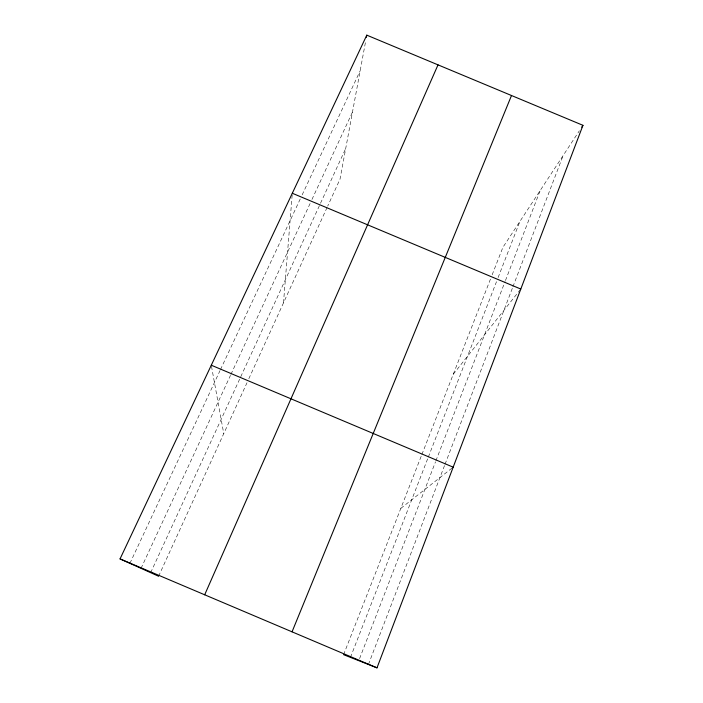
<?xml version="1.0" encoding="UTF-8"?>
<svg xmlns="http://www.w3.org/2000/svg" width="703" height="703" viewBox="0 0 703 703"><rect width="100%" height="100%" fill="white"/><g stroke="black" fill="none" stroke-linecap="round" stroke-linejoin="round"><path stroke-width="0.53" stroke-dasharray="3.52 2.64" d="M283.476 302.905L292.22 194.309M365.384 42.707L340.015 179.151L327.703 206.102M368.442 664.476L444.639 465.281M445.034 464.261L512.531 287.808M512.918 286.789L563.129 155.539M359.576 658.632L435.517 461.809M435.913 460.79L505.053 281.595M505.448 280.567L540.22 190.46M350.463 657.384L427.942 458.075M428.338 457.055L496.503 281.675M498.093 277.588L519.956 221.357M343.6 654.678L421.475 455.553M421.87 454.533L490.571 278.845M492.162 274.785L502.882 247.377L579.351 130.811M158.597 576.24L247.008 382.731M248.827 378.741L327.246 207.095M150.67 572.673L345.727 148.438M141.057 568.349L230.47 375.384M230.927 374.383L310.128 203.439M311.974 199.459L352.502 111.988M129.923 563.34L220.013 370.604M220.478 369.611L300.304 198.835M302.167 194.872L360.164 70.783M453.25 374.286L520.123 289.9M400.815 508.374L452.354 467.82M211.48 366.237L223.756 433.628"/><path stroke-width="1.05" d="M366.395 37.312L366.79 35.15L582.954 125.319L376.993 667.85L343.6 654.678M292.044 631.83L511.503 95.52M204.678 594.791L438.013 64.861M158.597 576.24L120.046 558.903L366.79 35.15M581.75 127.155L582.954 125.319M292.307 193.255L520.8 289.047M211.295 365.217L453.18 467.17M120.046 558.903L376.993 667.85"/></g></svg>
